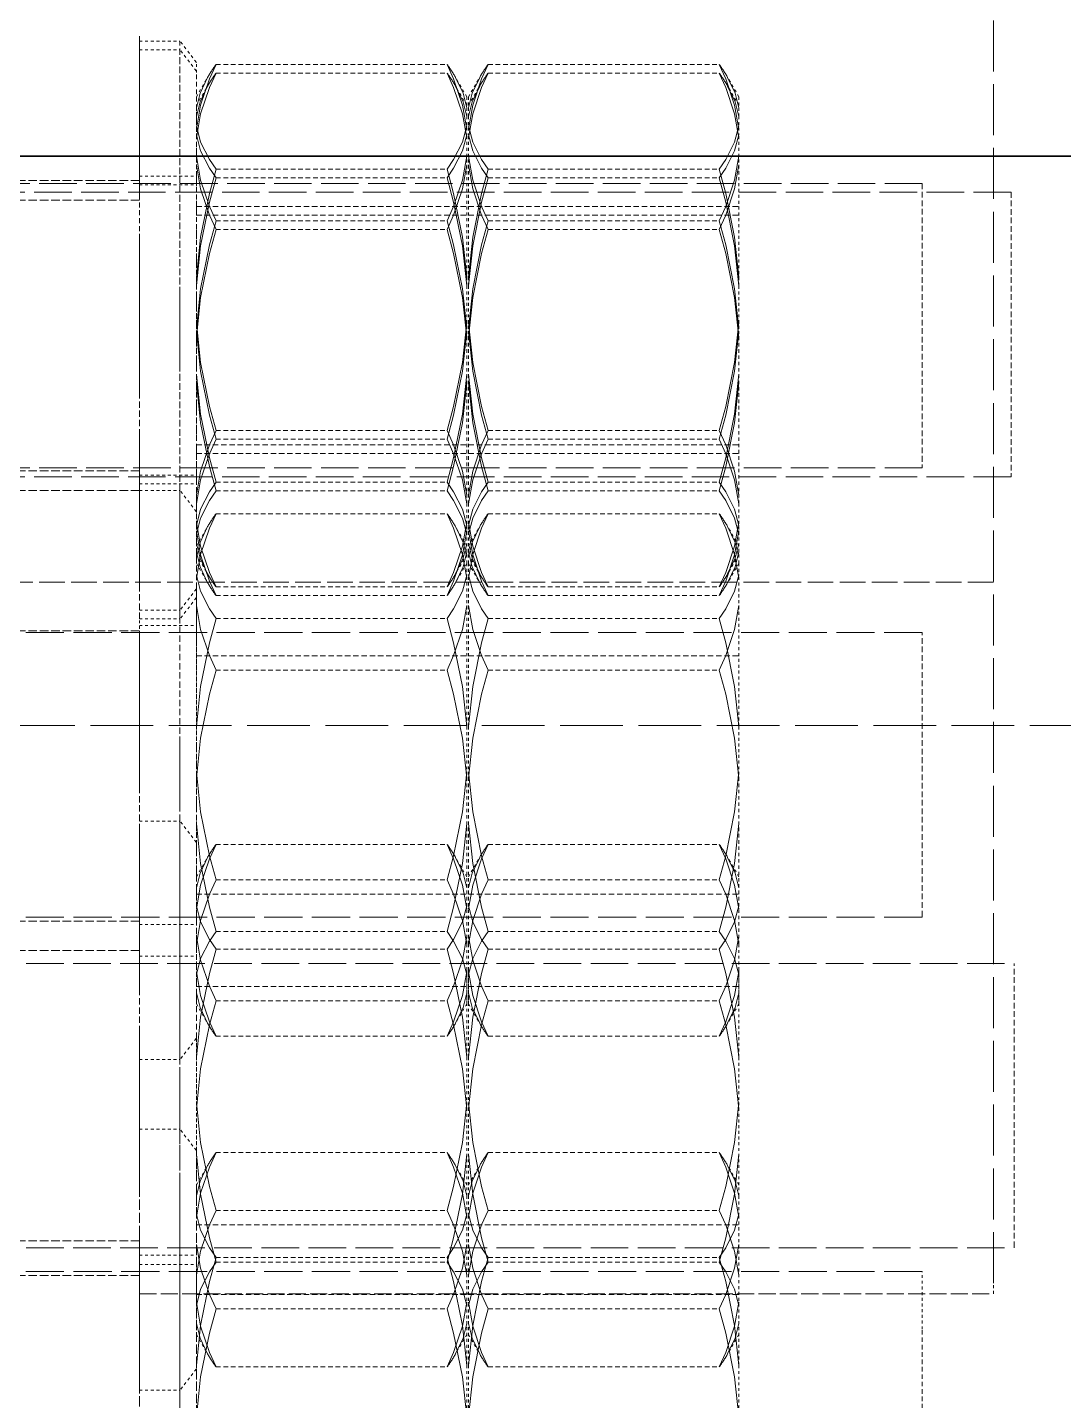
# Model space of a CAD drawing. Header units: millimetres. Extents: x 1723 to 33835, y 1764 to 24472.
# Drawn here: x 13418.94 to 13455.33, y 11301.86 to 11350.1 of the extents above; entities that cross this region are included whole.
import ezdxf

# ---------------------------------------------------------------- set-up
doc = ezdxf.new("R2010")
doc.units = ezdxf.units.MM
doc.linetypes.add('DASHED', pattern=[15, 12, -3])

# ---------------------------------------------------------------- blocks, each defined once
blk = doc.blocks.new('A$C637D7238')
at = {"color": 7, "linetype": 'DASHED', "lineweight": 13, "ltscale": 0.464721}
blk.add_line((213.301, 1132.197), (213.301, 1411.03), dxfattribs=at)
at = {"color": 7, "linetype": 'DASHED', "lineweight": 13, "ltscale": 0.149374}
blk.add_line((243.301, 1226.405), (243.301, 1316.03), dxfattribs=at)
at = {"color": 7, "linetype": 'DASHED', "lineweight": 13, "ltscale": 0.000645828}
blk.add_line((213.301, 1269.657), (213.301, 1270.044), dxfattribs=at)
at = {"color": 7, "linetype": 'DASHED', "lineweight": 13, "ltscale": 0.002374}
for p, q in [((213.301, 1270.044), (214.725, 1270.044)), ((213.301, 1269.739), (214.725, 1269.739)), ((213.301, 1254.259), (214.725, 1254.259)), ((213.301, 1250.045), (214.725, 1250.045)), ((213.301, 1249.739), (214.725, 1249.739)), ((213.301, 1242.641), (214.725, 1242.641)), ((213.301, 1234.259), (214.725, 1234.259)), ((213.301, 1231.813), (214.725, 1231.813)), ((213.301, 1222.641), (214.725, 1222.641))]:
    blk.add_line(p, q, dxfattribs=at)
at = {"color": 7, "linetype": 'DASHED', "lineweight": 13, "ltscale": 0.014781}
blk.add_line((213.301, 1260.871), (213.301, 1269.739), dxfattribs=at)
at = {"color": 7, "linetype": 'DASHED', "lineweight": 13, "ltscale": 0.018552}
for p, q in [((214.725, 1258.913), (214.725, 1270.044)), ((214.725, 1258.608), (214.725, 1269.739)), ((214.725, 1250.045), (214.725, 1261.176)), ((213.301, 1249.739), (213.301, 1260.871)), ((214.725, 1249.739), (214.725, 1260.871)), ((214.725, 1243.128), (214.725, 1254.259)), ((213.301, 1234.259), (213.301, 1245.39)), ((214.725, 1234.259), (214.725, 1245.39)), ((214.725, 1231.51), (214.725, 1242.641)), ((214.725, 1222.641), (214.725, 1233.772))]:
    blk.add_line(p, q, dxfattribs=at)
at = {"color": 7, "linetype": 'DASHED', "lineweight": 13, "ltscale": 0.001575}
for p, q in [((215.301, 1269.295), (214.725, 1270.044)), ((215.301, 1268.99), (214.725, 1269.739)), ((215.301, 1241.891), (214.725, 1242.641))]:
    blk.add_line(p, q, dxfattribs=at)
at = {"color": 7, "linetype": 'DASHED', "lineweight": 13, "ltscale": 0.000597763}
blk.add_line((215.301, 1268.936), (215.301, 1269.295), dxfattribs=at)
at = {"color": 7, "linetype": 'DASHED', "lineweight": 13, "ltscale": 0.013673}
blk.add_line((215.301, 1260.786), (215.301, 1268.99), dxfattribs=at)
at = {"color": 7, "linetype": 'DASHED', "lineweight": 13, "ltscale": 0.001316}
for p, q in [((215.301, 1268.085), (215.696, 1268.769)), ((224.801, 1268.085), (224.406, 1268.769)), ((224.858, 1268.085), (225.253, 1268.769)), ((234.358, 1268.085), (233.964, 1268.769)), ((215.301, 1267.78), (215.696, 1268.464)), ((224.801, 1267.78), (224.406, 1268.464)), ((224.858, 1267.78), (225.253, 1268.464)), ((234.358, 1267.78), (233.964, 1268.464)), ((215.301, 1252.299), (215.696, 1252.983)), ((224.801, 1252.299), (224.406, 1252.983)), ((224.858, 1252.299), (225.253, 1252.983)), ((234.358, 1252.299), (233.964, 1252.983)), ((215.301, 1252.004), (215.696, 1251.321)), ((224.801, 1252.004), (224.406, 1251.321)), ((224.858, 1252.004), (225.253, 1251.321)), ((234.358, 1252.004), (233.964, 1251.321)), ((215.301, 1251.699), (215.696, 1251.015)), ((224.801, 1251.699), (224.406, 1251.015)), ((224.858, 1251.699), (225.253, 1251.015)), ((234.358, 1251.699), (233.964, 1251.015)), ((215.301, 1240.681), (215.696, 1241.365)), ((224.801, 1240.681), (224.406, 1241.365)), ((224.858, 1240.681), (225.253, 1241.365)), ((234.358, 1240.681), (233.964, 1241.365)), ((215.301, 1236.219), (215.696, 1235.535)), ((224.801, 1236.219), (224.406, 1235.535)), ((224.858, 1236.219), (225.253, 1235.535)), ((234.358, 1236.219), (233.964, 1235.535)), ((215.301, 1229.853), (215.696, 1230.537)), ((224.801, 1229.853), (224.406, 1230.537)), ((224.858, 1229.853), (225.253, 1230.537)), ((234.358, 1229.853), (233.964, 1230.537)), ((215.301, 1224.601), (215.696, 1223.917)), ((224.801, 1224.601), (224.406, 1223.917)), ((224.858, 1224.601), (225.253, 1223.917)), ((234.358, 1224.601), (233.964, 1223.917))]:
    blk.add_line(p, q, dxfattribs=at)
at = {"color": 7, "linetype": 'DASHED', "lineweight": 13, "ltscale": 0.013529}
for p, q in [((215.992, 1269.223), (224.109, 1269.223)), ((215.992, 1268.918), (224.109, 1268.918)), ((225.55, 1269.223), (233.667, 1269.223)), ((225.55, 1268.918), (233.667, 1268.918)), ((215.992, 1265.539), (224.109, 1265.539)), ((225.55, 1265.539), (233.667, 1265.539)), ((215.992, 1265.234), (224.109, 1265.234)), ((225.55, 1265.234), (233.667, 1265.234)), ((215.992, 1263.729), (224.109, 1263.729)), ((225.55, 1263.729), (233.667, 1263.729)), ((215.992, 1263.424), (224.109, 1263.424)), ((225.55, 1263.424), (233.667, 1263.424)), ((215.992, 1256.361), (224.109, 1256.361)), ((225.55, 1256.361), (233.667, 1256.361)), ((215.992, 1256.055), (224.109, 1256.055)), ((225.55, 1256.055), (233.667, 1256.055)), ((215.992, 1254.55), (224.109, 1254.55)), ((225.55, 1254.55), (233.667, 1254.55)), ((215.992, 1254.245), (224.109, 1254.245)), ((225.55, 1254.245), (233.667, 1254.245)), ((215.992, 1253.437), (224.109, 1253.437)), ((225.55, 1253.437), (233.667, 1253.437)), ((215.992, 1250.866), (224.109, 1250.866)), ((215.992, 1250.561), (224.109, 1250.561)), ((225.55, 1250.866), (233.667, 1250.866)), ((225.55, 1250.561), (233.667, 1250.561)), ((215.992, 1249.753), (224.109, 1249.753)), ((225.55, 1249.753), (233.667, 1249.753)), ((215.992, 1247.943), (224.109, 1247.943)), ((225.55, 1247.943), (233.667, 1247.943)), ((215.992, 1241.819), (224.109, 1241.819)), ((225.55, 1241.819), (233.667, 1241.819)), ((215.992, 1240.575), (224.109, 1240.575)), ((225.55, 1240.575), (233.667, 1240.575)), ((215.992, 1238.765), (224.109, 1238.765)), ((225.55, 1238.765), (233.667, 1238.765)), ((215.992, 1238.135), (224.109, 1238.135)), ((225.55, 1238.135), (233.667, 1238.135)), ((215.992, 1236.325), (224.109, 1236.325)), ((225.55, 1236.325), (233.667, 1236.325)), ((215.992, 1235.08), (224.109, 1235.08)), ((225.55, 1235.08), (233.667, 1235.08)), ((215.992, 1230.992), (224.109, 1230.992)), ((225.55, 1230.992), (233.667, 1230.992)), ((215.992, 1228.957), (224.109, 1228.957)), ((225.55, 1228.957), (233.667, 1228.957)), ((215.992, 1227.307), (224.109, 1227.307)), ((225.55, 1227.307), (233.667, 1227.307)), ((215.992, 1227.147), (224.109, 1227.147)), ((225.55, 1227.147), (233.667, 1227.147)), ((215.992, 1225.497), (224.109, 1225.497)), ((225.55, 1225.497), (233.667, 1225.497)), ((215.992, 1223.463), (224.109, 1223.463)), ((225.55, 1223.463), (233.667, 1223.463))]:
    blk.add_line(p, q, dxfattribs=at)
at = {"color": 7, "linetype": 'DASHED', "lineweight": 13, "ltscale": 0.000508499}
for p, q in [((224.801, 1267.78), (224.801, 1268.085)), ((224.858, 1267.78), (224.858, 1268.085)), ((234.358, 1267.78), (234.358, 1268.085))]:
    blk.add_line(p, q, dxfattribs=at)
at = {"color": 7, "linetype": 'DASHED', "lineweight": 13, "ltscale": 0.000639725}
for p, q in [((215.301, 1267.396), (215.301, 1267.78)), ((224.801, 1267.396), (224.801, 1267.78)), ((224.858, 1267.396), (224.858, 1267.78)), ((234.358, 1267.396), (234.358, 1267.78))]:
    blk.add_line(p, q, dxfattribs=at)
at = {"color": 7, "linetype": 'DASHED', "lineweight": 13, "ltscale": 0.001067}
for p, q in [((215.301, 1267.396), (215.301, 1266.755)), ((224.801, 1267.396), (224.801, 1266.755)), ((224.858, 1267.396), (224.858, 1266.755)), ((234.358, 1267.396), (234.358, 1266.755)), ((215.301, 1229.47), (215.301, 1228.829)), ((224.801, 1229.47), (224.801, 1228.829)), ((224.858, 1229.47), (224.858, 1228.829)), ((234.358, 1229.47), (234.358, 1228.829))]:
    blk.add_line(p, q, dxfattribs=at)
at = {"color": 7, "linetype": 'DASHED', "lineweight": 13, "ltscale": 0.008855}
for p, q in [((215.301, 1261.442), (215.301, 1266.755)), ((224.801, 1261.442), (224.801, 1266.755)), ((224.858, 1261.442), (224.858, 1266.755)), ((234.358, 1261.442), (234.358, 1266.755)), ((215.301, 1245.962), (215.301, 1251.275)), ((224.801, 1245.962), (224.801, 1251.275)), ((224.858, 1245.962), (224.858, 1251.275)), ((234.358, 1245.962), (234.358, 1251.275)), ((215.301, 1223.516), (215.301, 1228.829)), ((224.801, 1223.516), (224.801, 1228.829)), ((224.858, 1223.516), (224.858, 1228.829)), ((234.358, 1223.516), (234.358, 1228.829))]:
    blk.add_line(p, q, dxfattribs=at)
at = {"color": 7, "lineweight": 35}
blk.add_line((52.999, 1266), (836.999, 1266), dxfattribs=at)
at = {"color": 7, "linetype": 'DASHED', "lineweight": 13, "ltscale": 0.11}
for p, q in [((240.801, 1265.045), (174.801, 1265.045)), ((243.922, 1264.739), (177.923, 1264.739)), ((240.801, 1255.044), (174.801, 1255.044)), ((243.922, 1254.739), (177.923, 1254.739))]:
    blk.add_line(p, q, dxfattribs=at)
at = {"color": 7, "linetype": 'DASHED', "lineweight": 13, "ltscale": 0.025}
for p, q in [((213.301, 1265.145), (198.301, 1265.145)), ((213.301, 1264.451), (198.301, 1264.451)), ((213.301, 1254.944), (198.301, 1254.944)), ((213.301, 1254.251), (198.301, 1254.251)), ((213.301, 1249.327), (198.301, 1249.327)), ((213.301, 1239.127), (198.301, 1239.127)), ((213.301, 1238.088), (198.301, 1238.088)), ((213.301, 1227.888), (198.301, 1227.888)), ((213.301, 1226.677), (198.301, 1226.677))]:
    blk.add_line(p, q, dxfattribs=at)
at = {"color": 7, "linetype": 'DASHED', "lineweight": 13, "ltscale": 0.003333}
for p, q in [((213.301, 1265.294), (215.301, 1265.294)), ((213.301, 1264.989), (215.301, 1264.989)), ((213.301, 1254.795), (215.301, 1254.795)), ((213.301, 1254.489), (215.301, 1254.489)), ((213.301, 1249.509), (215.301, 1249.509)), ((213.301, 1239.009), (215.301, 1239.009)), ((213.301, 1237.891), (215.301, 1237.891)), ((213.301, 1227.391), (215.301, 1227.391)), ((213.301, 1227.063), (215.301, 1227.063))]:
    blk.add_line(p, q, dxfattribs=at)
at = {"color": 7, "linetype": 'DASHED', "lineweight": 13, "ltscale": 0.016613}
for p, q in [((240.801, 1265.045), (240.801, 1255.077)), ((243.922, 1264.739), (243.922, 1254.772)), ((240.801, 1239.291), (240.801, 1249.259)), ((244.025, 1227.673), (244.025, 1237.641))]:
    blk.add_line(p, q, dxfattribs=at)
at = {"color": 7, "linetype": 'DASHED', "lineweight": 13, "ltscale": 0.015833}
for p, q in [((215.301, 1264.232), (224.801, 1264.232)), ((215.301, 1263.927), (224.801, 1263.927)), ((224.858, 1264.232), (234.358, 1264.232)), ((224.858, 1263.927), (234.358, 1263.927)), ((215.301, 1255.857), (224.801, 1255.857)), ((224.858, 1255.857), (234.358, 1255.857)), ((215.301, 1255.551), (224.801, 1255.551)), ((224.858, 1255.551), (234.358, 1255.551)), ((215.301, 1248.447), (224.801, 1248.447)), ((224.858, 1248.447), (234.358, 1248.447)), ((215.301, 1240.071), (224.801, 1240.071)), ((224.858, 1240.071), (234.358, 1240.071)), ((215.301, 1236.829), (224.801, 1236.829)), ((224.858, 1236.829), (234.358, 1236.829)), ((215.301, 1228.453), (224.801, 1228.453)), ((224.858, 1228.453), (234.358, 1228.453)), ((215.301, 1226.001), (224.801, 1226.001)), ((224.858, 1226.001), (234.358, 1226.001))]:
    blk.add_line(p, q, dxfattribs=at)
at = {"color": 7, "linetype": 'DASHED', "lineweight": 13, "ltscale": 0.00266}
for p, q in [((215.301, 1261.442), (215.301, 1259.847)), ((224.801, 1261.442), (224.801, 1259.847)), ((224.858, 1261.442), (224.858, 1259.847)), ((234.358, 1261.442), (234.358, 1259.847)), ((215.301, 1245.962), (215.301, 1244.366)), ((224.801, 1245.962), (224.801, 1244.366)), ((224.858, 1245.962), (224.858, 1244.366)), ((234.358, 1245.962), (234.358, 1244.366)), ((215.301, 1234.344), (215.301, 1232.748)), ((224.801, 1234.344), (224.801, 1232.748)), ((224.858, 1234.344), (224.858, 1232.748)), ((234.358, 1234.344), (234.358, 1232.748))]:
    blk.add_line(p, q, dxfattribs=at)
at = {"color": 7, "linetype": 'DASHED', "lineweight": 13, "ltscale": 0.017161}
for p, q in [((215.301, 1250.489), (215.301, 1260.786)), ((215.301, 1235.009), (215.301, 1245.305))]:
    blk.add_line(p, q, dxfattribs=at)
at = {"color": 7, "linetype": 'DASHED', "lineweight": 13, "ltscale": 0.010101}
for p, q in [((215.301, 1253.786), (215.301, 1259.847)), ((224.801, 1253.786), (224.801, 1259.847)), ((224.858, 1253.786), (224.858, 1259.847)), ((234.358, 1253.786), (234.358, 1259.847)), ((215.301, 1238.305), (215.301, 1244.366)), ((224.801, 1238.305), (224.801, 1244.366)), ((224.858, 1238.305), (224.858, 1244.366)), ((234.358, 1238.305), (234.358, 1244.366))]:
    blk.add_line(p, q, dxfattribs=at)
at = {"color": 7, "linetype": 'DASHED', "lineweight": 13, "ltscale": 5.37872e-05}
for p, q in [((240.801, 1255.077), (240.801, 1255.044)), ((243.922, 1254.772), (243.922, 1254.739)), ((244.025, 1227.641), (244.025, 1227.673))]:
    blk.add_line(p, q, dxfattribs=at)
at = {"color": 7, "linetype": 'DASHED', "lineweight": 13, "ltscale": 0.001576}
for p, q in [((215.301, 1253.509), (214.725, 1254.259)), ((215.301, 1250.795), (214.725, 1250.045)), ((215.301, 1250.489), (214.725, 1249.739)), ((215.301, 1235.009), (214.725, 1234.259)), ((215.301, 1231.063), (214.725, 1231.813)), ((215.301, 1223.391), (214.725, 1222.641))]:
    blk.add_line(p, q, dxfattribs=at)
at = {"color": 7, "linetype": 'DASHED', "lineweight": 13, "ltscale": 0.001592}
for p, q in [((215.301, 1253.786), (215.301, 1252.831)), ((224.801, 1253.786), (224.801, 1252.831)), ((224.858, 1253.786), (224.858, 1252.831)), ((234.358, 1253.786), (234.358, 1252.831)), ((215.301, 1238.305), (215.301, 1237.35)), ((224.801, 1238.305), (224.801, 1237.35)), ((224.858, 1238.305), (224.858, 1237.35)), ((234.358, 1238.305), (234.358, 1237.35))]:
    blk.add_line(p, q, dxfattribs=at)
at = {"color": 7, "linetype": 'DASHED', "lineweight": 13, "ltscale": 0.001886}
for p, q in [((215.301, 1251.699), (215.301, 1252.831)), ((224.801, 1251.699), (224.801, 1252.831)), ((224.858, 1251.699), (224.858, 1252.831)), ((234.358, 1251.699), (234.358, 1252.831)), ((215.301, 1236.219), (215.301, 1237.35)), ((224.801, 1236.219), (224.801, 1237.35)), ((224.858, 1236.219), (224.858, 1237.35)), ((234.358, 1236.219), (234.358, 1237.35))]:
    blk.add_line(p, q, dxfattribs=at)
at = {"color": 7, "linetype": 'DASHED', "lineweight": 13, "ltscale": 0.000707245}
for p, q in [((224.801, 1251.699), (224.801, 1251.275)), ((224.858, 1251.699), (224.858, 1251.275)), ((234.358, 1251.699), (234.358, 1251.275))]:
    blk.add_line(p, q, dxfattribs=at)
at = {"color": 7, "linetype": 'DASHED', "lineweight": 13, "ltscale": 0.075}
blk.add_line((243.301, 1251.03), (198.301, 1251.03), dxfattribs=at)
at = {"color": 7, "linetype": 'DASHED', "lineweight": 13, "ltscale": 0.008641}
blk.add_line((215.301, 1245.305), (215.301, 1250.49), dxfattribs=at)
at = {"color": 7, "linetype": 'DASHED', "lineweight": 13, "ltscale": 0.007249}
blk.add_line((213.301, 1245.39), (213.301, 1249.74), dxfattribs=at)
at = {"color": 7, "linetype": 'DASHED', "lineweight": 13, "ltscale": 0.111667}
for p, q in [((240.801, 1249.259), (173.801, 1249.259)), ((240.801, 1239.259), (173.801, 1239.259)), ((240.801, 1226.813), (173.801, 1226.813))]:
    blk.add_line(p, q, dxfattribs=at)
at = {"color": 7, "linetype": 'DASHED', "lineweight": 13, "ltscale": 0.183333}
blk.add_line((178.583, 1246), (288.583, 1246), dxfattribs=at)
at = {"color": 7, "linetype": 'DASHED', "lineweight": 13, "ltscale": 5.34058e-05}
blk.add_line((240.801, 1239.259), (240.801, 1239.291), dxfattribs=at)
at = {"color": 7, "linetype": 'DASHED', "lineweight": 13, "ltscale": 0.11017}
for p, q in [((177.923, 1237.641), (244.025, 1237.641)), ((177.923, 1227.641), (244.025, 1227.641))]:
    blk.add_line(p, q, dxfattribs=at)
at = {"color": 7, "linetype": 'DASHED', "lineweight": 13, "ltscale": 0.005132}
for p, q in [((224.801, 1234.344), (224.801, 1237.423)), ((224.858, 1234.344), (224.858, 1237.423)), ((234.358, 1234.344), (234.358, 1237.423))]:
    blk.add_line(p, q, dxfattribs=at)
at = {"color": 7, "linetype": 'DASHED', "lineweight": 13, "ltscale": 0.001109}
blk.add_line((215.301, 1234.344), (215.301, 1235.009), dxfattribs=at)
at = {"color": 7, "linetype": 'DASHED', "lineweight": 13, "ltscale": 0.002202}
blk.add_line((215.301, 1233.688), (215.301, 1235.009), dxfattribs=at)
at = {"color": 7, "linetype": 'DASHED', "lineweight": 13, "ltscale": 0.000811005}
blk.add_line((213.301, 1233.772), (213.301, 1234.259), dxfattribs=at)
at = {"color": 7, "linetype": 'DASHED', "lineweight": 13, "ltscale": 0.003267}
blk.add_line((213.301, 1231.812), (213.301, 1233.772), dxfattribs=at)
at = {"color": 7, "linetype": 'DASHED', "lineweight": 13, "ltscale": 0.005995}
blk.add_line((215.301, 1230.091), (215.301, 1233.688), dxfattribs=at)
at = {"color": 7, "linetype": 'DASHED', "lineweight": 13, "ltscale": 0.002821}
blk.add_line((215.301, 1231.056), (215.301, 1232.748), dxfattribs=at)
at = {"color": 7, "linetype": 'DASHED', "lineweight": 13, "ltscale": 0.004825}
for p, q in [((224.801, 1229.853), (224.801, 1232.748)), ((224.858, 1229.853), (224.858, 1232.748)), ((234.358, 1229.853), (234.358, 1232.748))]:
    blk.add_line(p, q, dxfattribs=at)
at = {"color": 7, "linetype": 'DASHED', "lineweight": 13, "ltscale": 0.030065}
for p, q in [((213.301, 1213.774), (213.301, 1231.813)), ((214.725, 1213.774), (214.725, 1231.813)), ((214.725, 1211.813), (214.725, 1229.852))]:
    blk.add_line(p, q, dxfattribs=at)
at = {"color": 7, "linetype": 'DASHED', "lineweight": 13, "ltscale": 0.02781}
blk.add_line((215.301, 1214.377), (215.301, 1231.063), dxfattribs=at)
at = {"color": 7, "linetype": 'DASHED', "lineweight": 13, "ltscale": 0.000639343}
for p, q in [((215.301, 1229.47), (215.301, 1229.853)), ((224.801, 1229.47), (224.801, 1229.853)), ((224.858, 1229.47), (224.858, 1229.853)), ((234.358, 1229.47), (234.358, 1229.853))]:
    blk.add_line(p, q, dxfattribs=at)
at = {"color": 7, "linetype": 'DASHED', "lineweight": 13, "ltscale": 0.003377}
blk.add_line((240.801, 1224.787), (240.801, 1226.813), dxfattribs=at)
at = {"color": 7, "linetype": 'DASHED', "lineweight": 13, "ltscale": 0.00062561}
blk.add_line((243.301, 1226.03), (243.301, 1226.405), dxfattribs=at)
at = {"color": 7, "linetype": 'DASHED', "lineweight": 13, "ltscale": 0.05}
blk.add_line((213.301, 1226.03), (243.301, 1226.03), dxfattribs=at)
at = {"color": 7, "linetype": 'DASHED', "lineweight": 13, "ltscale": 0.01329}
blk.add_line((240.801, 1216.813), (240.801, 1224.787), dxfattribs=at)
at = {"color": 7, "linetype": 'DASHED', "lineweight": 13, "ltscale": 0.002659}
for p, q in [((215.301, 1223.516), (215.301, 1221.92)), ((224.801, 1223.516), (224.801, 1221.92)), ((224.858, 1223.516), (224.858, 1221.92)), ((234.358, 1223.516), (234.358, 1221.92))]:
    blk.add_line(p, q, dxfattribs=at)
at = {"color": 7, "linetype": 'DASHED', "lineweight": 13}
for points in [[(215.301, 1266.953), (215.451, 1267.793), (215.763, 1268.715), (215.992, 1269.223)], [(215.301, 1266.648), (215.451, 1267.488), (215.763, 1268.41), (215.992, 1268.918)], [(215.301, 1267.701), (215.432, 1268.213), (215.696, 1268.769)], [(224.801, 1266.953), (224.65, 1267.793), (224.338, 1268.715), (224.109, 1269.223)], [(224.801, 1266.648), (224.65, 1267.488), (224.338, 1268.41), (224.109, 1268.918)], [(224.801, 1267.701), (224.669, 1268.213), (224.406, 1268.769)], [(224.858, 1266.953), (225.009, 1267.793), (225.321, 1268.715), (225.55, 1269.223)], [(224.858, 1266.648), (225.009, 1267.488), (225.321, 1268.41), (225.55, 1268.918)], [(224.858, 1267.701), (224.99, 1268.213), (225.253, 1268.769)], [(234.358, 1266.953), (234.208, 1267.793), (233.896, 1268.715), (233.667, 1269.223)], [(234.358, 1266.648), (234.208, 1267.488), (233.896, 1268.41), (233.667, 1268.918)], [(234.358, 1267.701), (234.227, 1268.213), (233.964, 1268.769)], [(215.301, 1267.396), (215.432, 1267.908), (215.696, 1268.464)], [(224.801, 1267.396), (224.669, 1267.908), (224.406, 1268.464)], [(224.858, 1267.396), (224.99, 1267.908), (225.253, 1268.464)], [(234.358, 1267.396), (234.227, 1267.908), (233.964, 1268.464)], [(215.301, 1267.061), (215.451, 1266.497), (215.763, 1265.88), (215.992, 1265.539)], [(224.801, 1267.061), (224.65, 1266.497), (224.338, 1265.88), (224.109, 1265.539)], [(224.858, 1267.061), (225.009, 1266.497), (225.321, 1265.88), (225.55, 1265.539)], [(234.358, 1267.061), (234.208, 1266.497), (233.896, 1265.88), (233.667, 1265.539)], [(215.301, 1266.755), (215.451, 1266.193), (215.763, 1265.574), (215.992, 1265.234)], [(224.801, 1266.755), (224.65, 1266.193), (224.338, 1265.574), (224.109, 1265.234)], [(224.858, 1266.755), (225.009, 1266.193), (225.321, 1265.574), (225.55, 1265.234)], [(234.358, 1266.755), (234.208, 1266.193), (233.896, 1265.574), (233.667, 1265.234)], [(215.301, 1265.998), (215.451, 1265.159), (215.763, 1264.237), (215.992, 1263.729)], [(224.801, 1265.998), (224.65, 1265.159), (224.338, 1264.237), (224.109, 1263.729)], [(224.858, 1265.998), (225.009, 1265.159), (225.321, 1264.237), (225.55, 1263.729)], [(234.358, 1265.998), (234.208, 1265.159), (233.896, 1264.237), (233.667, 1263.729)], [(215.301, 1265.693), (215.451, 1264.854), (215.763, 1263.932), (215.992, 1263.424)], [(215.301, 1261.748), (215.451, 1263.15), (215.763, 1264.69), (215.992, 1265.539)], [(224.801, 1265.693), (224.65, 1264.854), (224.338, 1263.932), (224.109, 1263.424)], [(224.801, 1261.748), (224.65, 1263.15), (224.338, 1264.69), (224.109, 1265.539)], [(224.858, 1265.693), (225.009, 1264.854), (225.321, 1263.932), (225.55, 1263.424)], [(224.858, 1261.748), (225.009, 1263.15), (225.321, 1264.69), (225.55, 1265.539)], [(234.358, 1265.693), (234.208, 1264.854), (233.896, 1263.932), (233.667, 1263.424)], [(234.358, 1261.748), (234.208, 1263.15), (233.896, 1264.69), (233.667, 1265.539)], [(215.301, 1261.442), (215.451, 1262.845), (215.763, 1264.385), (215.992, 1265.234)], [(224.801, 1261.442), (224.65, 1262.845), (224.338, 1264.385), (224.109, 1265.234)], [(224.858, 1261.442), (225.009, 1262.845), (225.321, 1264.385), (225.55, 1265.234)], [(234.358, 1261.442), (234.208, 1262.845), (233.896, 1264.385), (233.667, 1265.234)], [(215.301, 1259.938), (215.451, 1261.34), (215.763, 1262.88), (215.992, 1263.729)], [(224.801, 1259.938), (224.65, 1261.34), (224.338, 1262.88), (224.109, 1263.729)], [(224.858, 1259.938), (225.009, 1261.34), (225.321, 1262.88), (225.55, 1263.729)], [(234.358, 1259.938), (234.208, 1261.34), (233.896, 1262.88), (233.667, 1263.729)], [(215.301, 1259.632), (215.451, 1261.035), (215.763, 1262.575), (215.992, 1263.424)], [(224.801, 1259.632), (224.65, 1261.035), (224.338, 1262.575), (224.109, 1263.424)], [(224.858, 1259.632), (225.009, 1261.035), (225.321, 1262.575), (225.55, 1263.424)], [(234.358, 1259.632), (234.208, 1261.035), (233.896, 1262.575), (233.667, 1263.424)], [(215.301, 1260.152), (215.451, 1258.749), (215.763, 1257.209), (215.992, 1256.361)], [(224.801, 1260.152), (224.65, 1258.749), (224.338, 1257.209), (224.109, 1256.361)], [(224.858, 1260.152), (225.009, 1258.749), (225.321, 1257.209), (225.55, 1256.361)], [(234.358, 1260.152), (234.208, 1258.749), (233.896, 1257.209), (233.667, 1256.361)], [(215.301, 1259.847), (215.451, 1258.444), (215.763, 1256.904), (215.992, 1256.055)], [(224.801, 1259.847), (224.65, 1258.444), (224.338, 1256.904), (224.109, 1256.055)], [(224.858, 1259.847), (225.009, 1258.444), (225.321, 1256.904), (225.55, 1256.055)], [(234.358, 1259.847), (234.208, 1258.444), (233.896, 1256.904), (233.667, 1256.055)], [(215.301, 1258.342), (215.451, 1256.939), (215.763, 1255.399), (215.992, 1254.55)], [(224.801, 1258.342), (224.65, 1256.939), (224.338, 1255.399), (224.109, 1254.55)], [(224.858, 1258.342), (225.009, 1256.939), (225.321, 1255.399), (225.55, 1254.55)], [(234.358, 1258.342), (234.208, 1256.939), (233.896, 1255.399), (233.667, 1254.55)], [(215.301, 1258.037), (215.451, 1256.634), (215.763, 1255.094), (215.992, 1254.245)], [(224.801, 1258.037), (224.65, 1256.634), (224.338, 1255.094), (224.109, 1254.245)], [(224.858, 1258.037), (225.009, 1256.634), (225.321, 1255.094), (225.55, 1254.245)], [(234.358, 1258.037), (234.208, 1256.634), (233.896, 1255.094), (233.667, 1254.245)], [(215.301, 1254.091), (215.451, 1254.93), (215.763, 1255.852), (215.992, 1256.361)], [(224.801, 1254.091), (224.65, 1254.93), (224.338, 1255.852), (224.109, 1256.361)], [(224.858, 1254.091), (225.009, 1254.93), (225.321, 1255.852), (225.55, 1256.361)], [(234.358, 1254.091), (234.208, 1254.93), (233.896, 1255.852), (233.667, 1256.361)], [(215.301, 1253.786), (215.451, 1254.625), (215.763, 1255.547), (215.992, 1256.055)], [(224.801, 1253.786), (224.65, 1254.625), (224.338, 1255.547), (224.109, 1256.055)], [(224.858, 1253.786), (225.009, 1254.625), (225.321, 1255.547), (225.55, 1256.055)], [(234.358, 1253.786), (234.208, 1254.625), (233.896, 1255.547), (233.667, 1256.055)], [(215.301, 1253.028), (215.451, 1253.592), (215.763, 1254.21), (215.992, 1254.55)], [(224.801, 1253.028), (224.65, 1253.592), (224.338, 1254.21), (224.109, 1254.55)], [(224.858, 1253.028), (225.009, 1253.592), (225.321, 1254.21), (225.55, 1254.55)], [(234.358, 1253.028), (234.208, 1253.592), (233.896, 1254.21), (233.667, 1254.55)], [(215.301, 1252.723), (215.451, 1253.286), (215.763, 1253.905), (215.992, 1254.245)], [(224.801, 1252.723), (224.65, 1253.286), (224.338, 1253.905), (224.109, 1254.245)], [(224.858, 1252.723), (225.009, 1253.286), (225.321, 1253.905), (225.55, 1254.245)], [(234.358, 1252.723), (234.208, 1253.286), (233.896, 1253.905), (233.667, 1254.245)], [(215.301, 1251.168), (215.451, 1252.007), (215.763, 1252.929), (215.992, 1253.437)], [(224.801, 1251.168), (224.65, 1252.007), (224.338, 1252.929), (224.109, 1253.437)], [(224.858, 1251.168), (225.009, 1252.007), (225.321, 1252.929), (225.55, 1253.437)], [(234.358, 1251.168), (234.208, 1252.007), (233.896, 1252.929), (233.667, 1253.437)], [(215.301, 1253.136), (215.451, 1252.296), (215.763, 1251.374), (215.992, 1250.866)], [(215.301, 1251.915), (215.432, 1252.428), (215.696, 1252.983)], [(215.301, 1252.831), (215.451, 1251.991), (215.763, 1251.069), (215.992, 1250.561)], [(224.801, 1253.136), (224.65, 1252.296), (224.338, 1251.374), (224.109, 1250.866)], [(224.801, 1252.831), (224.65, 1251.991), (224.338, 1251.069), (224.109, 1250.561)], [(224.801, 1251.915), (224.669, 1252.428), (224.406, 1252.983)], [(224.858, 1253.136), (225.009, 1252.296), (225.321, 1251.374), (225.55, 1250.866)], [(224.858, 1251.915), (224.99, 1252.428), (225.253, 1252.983)], [(224.858, 1252.831), (225.009, 1251.991), (225.321, 1251.069), (225.55, 1250.561)], [(234.358, 1253.136), (234.208, 1252.296), (233.896, 1251.374), (233.667, 1250.866)], [(234.358, 1252.831), (234.208, 1251.991), (233.896, 1251.069), (233.667, 1250.561)], [(234.358, 1251.915), (234.227, 1252.428), (233.964, 1252.983)], [(215.301, 1252.388), (215.432, 1251.876), (215.696, 1251.321)], [(224.801, 1252.388), (224.669, 1251.876), (224.406, 1251.321)], [(224.858, 1252.388), (224.99, 1251.876), (225.253, 1251.321)], [(234.358, 1252.388), (234.227, 1251.876), (233.964, 1251.321)], [(215.301, 1252.083), (215.432, 1251.571), (215.696, 1251.015)], [(224.801, 1252.083), (224.669, 1251.571), (224.406, 1251.015)], [(224.858, 1252.083), (224.99, 1251.571), (225.253, 1251.015)], [(234.358, 1252.083), (234.227, 1251.571), (233.964, 1251.015)], [(215.301, 1251.275), (215.451, 1250.712), (215.763, 1250.094), (215.992, 1249.753)], [(224.801, 1251.275), (224.65, 1250.712), (224.338, 1250.094), (224.109, 1249.753)], [(224.858, 1251.275), (225.009, 1250.712), (225.321, 1250.094), (225.55, 1249.753)], [(234.358, 1251.275), (234.208, 1250.712), (233.896, 1250.094), (233.667, 1249.753)], [(215.301, 1250.213), (215.451, 1249.373), (215.763, 1248.451), (215.992, 1247.943)], [(224.801, 1250.213), (224.65, 1249.373), (224.338, 1248.451), (224.109, 1247.943)], [(224.858, 1250.213), (225.009, 1249.373), (225.321, 1248.451), (225.55, 1247.943)], [(234.358, 1250.213), (234.208, 1249.373), (233.896, 1248.451), (233.667, 1247.943)], [(215.301, 1245.962), (215.451, 1247.364), (215.763, 1248.904), (215.992, 1249.753)], [(224.801, 1245.962), (224.65, 1247.364), (224.338, 1248.904), (224.109, 1249.753)], [(224.858, 1245.962), (225.009, 1247.364), (225.321, 1248.904), (225.55, 1249.753)], [(234.358, 1245.962), (234.208, 1247.364), (233.896, 1248.904), (233.667, 1249.753)], [(215.301, 1244.152), (215.451, 1245.554), (215.763, 1247.094), (215.992, 1247.943)], [(224.801, 1244.152), (224.65, 1245.554), (224.338, 1247.094), (224.109, 1247.943)], [(224.858, 1244.152), (225.009, 1245.554), (225.321, 1247.094), (225.55, 1247.943)], [(234.358, 1244.152), (234.208, 1245.554), (233.896, 1247.094), (233.667, 1247.943)], [(215.301, 1244.366), (215.451, 1242.964), (215.763, 1241.423), (215.992, 1240.575)], [(224.801, 1244.366), (224.65, 1242.964), (224.338, 1241.423), (224.109, 1240.575)], [(224.858, 1244.366), (225.009, 1242.964), (225.321, 1241.423), (225.55, 1240.575)], [(234.358, 1244.366), (234.208, 1242.964), (233.896, 1241.423), (233.667, 1240.575)], [(215.301, 1242.556), (215.451, 1241.153), (215.763, 1239.613), (215.992, 1238.765)], [(224.801, 1242.556), (224.65, 1241.153), (224.338, 1239.613), (224.109, 1238.765)], [(224.858, 1242.556), (225.009, 1241.153), (225.321, 1239.613), (225.55, 1238.765)], [(234.358, 1242.556), (234.208, 1241.153), (233.896, 1239.613), (233.667, 1238.765)], [(215.301, 1239.55), (215.451, 1240.389), (215.763, 1241.311), (215.992, 1241.819)], [(224.801, 1239.55), (224.65, 1240.389), (224.338, 1241.311), (224.109, 1241.819)], [(224.858, 1239.55), (225.009, 1240.389), (225.321, 1241.311), (225.55, 1241.819)], [(234.358, 1239.55), (234.208, 1240.389), (233.896, 1241.311), (233.667, 1241.819)], [(215.301, 1240.297), (215.432, 1240.81), (215.696, 1241.365)], [(224.801, 1240.297), (224.669, 1240.81), (224.406, 1241.365)], [(224.858, 1240.297), (224.99, 1240.81), (225.253, 1241.365)], [(234.358, 1240.297), (234.227, 1240.81), (233.964, 1241.365)], [(215.301, 1238.305), (215.451, 1239.145), (215.763, 1240.067), (215.992, 1240.575)], [(224.801, 1238.305), (224.65, 1239.145), (224.338, 1240.067), (224.109, 1240.575)], [(224.858, 1238.305), (225.009, 1239.145), (225.321, 1240.067), (225.55, 1240.575)], [(234.358, 1238.305), (234.208, 1239.145), (233.896, 1240.067), (233.667, 1240.575)], [(215.301, 1239.657), (215.451, 1239.094), (215.763, 1238.476), (215.992, 1238.135)], [(224.801, 1239.657), (224.65, 1239.094), (224.338, 1238.476), (224.109, 1238.135)], [(224.858, 1239.657), (225.009, 1239.094), (225.321, 1238.476), (225.55, 1238.135)], [(234.358, 1239.657), (234.208, 1239.094), (233.896, 1238.476), (233.667, 1238.135)], [(215.301, 1237.243), (215.451, 1237.806), (215.763, 1238.424), (215.992, 1238.765)], [(215.301, 1238.595), (215.451, 1237.755), (215.763, 1236.833), (215.992, 1236.325)], [(224.801, 1237.243), (224.65, 1237.806), (224.338, 1238.424), (224.109, 1238.765)], [(224.801, 1238.595), (224.65, 1237.755), (224.338, 1236.833), (224.109, 1236.325)], [(224.858, 1237.243), (225.009, 1237.806), (225.321, 1238.424), (225.55, 1238.765)], [(224.858, 1238.595), (225.009, 1237.755), (225.321, 1236.833), (225.55, 1236.325)], [(234.358, 1237.243), (234.208, 1237.806), (233.896, 1238.424), (233.667, 1238.765)], [(234.358, 1238.595), (234.208, 1237.755), (233.896, 1236.833), (233.667, 1236.325)], [(215.301, 1234.344), (215.451, 1235.746), (215.763, 1237.286), (215.992, 1238.135)], [(224.801, 1234.344), (224.65, 1235.746), (224.338, 1237.286), (224.109, 1238.135)], [(224.858, 1234.344), (225.009, 1235.746), (225.321, 1237.286), (225.55, 1238.135)], [(234.358, 1234.344), (234.208, 1235.746), (233.896, 1237.286), (233.667, 1238.135)], [(215.301, 1237.35), (215.451, 1236.511), (215.763, 1235.589), (215.992, 1235.08)], [(224.801, 1237.35), (224.65, 1236.511), (224.338, 1235.589), (224.109, 1235.08)], [(224.858, 1237.35), (225.009, 1236.511), (225.321, 1235.589), (225.55, 1235.08)], [(234.358, 1237.35), (234.208, 1236.511), (233.896, 1235.589), (233.667, 1235.08)], [(215.301, 1236.602), (215.432, 1236.09), (215.696, 1235.535)], [(224.801, 1236.602), (224.669, 1236.09), (224.406, 1235.535)], [(224.858, 1236.602), (224.99, 1236.09), (225.253, 1235.535)], [(234.358, 1236.602), (234.227, 1236.09), (233.964, 1235.535)], [(215.301, 1232.534), (215.451, 1233.936), (215.763, 1235.476), (215.992, 1236.325)], [(224.801, 1232.534), (224.65, 1233.936), (224.338, 1235.476), (224.109, 1236.325)], [(224.858, 1232.534), (225.009, 1233.936), (225.321, 1235.476), (225.55, 1236.325)], [(234.358, 1232.534), (234.208, 1233.936), (233.896, 1235.476), (233.667, 1236.325)], [(215.301, 1232.748), (215.451, 1231.346), (215.763, 1229.806), (215.992, 1228.957)], [(224.801, 1232.748), (224.65, 1231.346), (224.338, 1229.806), (224.109, 1228.957)], [(224.858, 1232.748), (225.009, 1231.346), (225.321, 1229.806), (225.55, 1228.957)], [(234.358, 1232.748), (234.208, 1231.346), (233.896, 1229.806), (233.667, 1228.957)], [(215.301, 1228.722), (215.451, 1229.561), (215.763, 1230.483), (215.992, 1230.992)], [(215.301, 1230.938), (215.451, 1229.536), (215.763, 1227.995), (215.992, 1227.147)], [(224.801, 1228.722), (224.65, 1229.561), (224.338, 1230.483), (224.109, 1230.992)], [(224.801, 1230.938), (224.65, 1229.536), (224.338, 1227.995), (224.109, 1227.147)], [(224.858, 1228.722), (225.009, 1229.561), (225.321, 1230.483), (225.55, 1230.992)], [(224.858, 1230.938), (225.009, 1229.536), (225.321, 1227.995), (225.55, 1227.147)], [(234.358, 1228.722), (234.208, 1229.561), (233.896, 1230.483), (233.667, 1230.992)], [(234.358, 1230.938), (234.208, 1229.536), (233.896, 1227.995), (233.667, 1227.147)], [(215.301, 1229.47), (215.432, 1229.982), (215.696, 1230.537)], [(224.801, 1229.47), (224.669, 1229.982), (224.406, 1230.537)], [(224.858, 1229.47), (224.99, 1229.982), (225.253, 1230.537)], [(234.358, 1229.47), (234.227, 1229.982), (233.964, 1230.537)], [(215.301, 1226.687), (215.451, 1227.527), (215.763, 1228.449), (215.992, 1228.957)], [(215.301, 1228.829), (215.451, 1228.266), (215.763, 1227.648), (215.992, 1227.307)], [(224.801, 1226.687), (224.65, 1227.527), (224.338, 1228.449), (224.109, 1228.957)], [(224.801, 1228.829), (224.65, 1228.266), (224.338, 1227.648), (224.109, 1227.307)], [(224.858, 1226.687), (225.009, 1227.527), (225.321, 1228.449), (225.55, 1228.957)], [(224.858, 1228.829), (225.009, 1228.266), (225.321, 1227.648), (225.55, 1227.307)], [(234.358, 1226.687), (234.208, 1227.527), (233.896, 1228.449), (233.667, 1228.957)], [(234.358, 1228.829), (234.208, 1228.266), (233.896, 1227.648), (233.667, 1227.307)], [(215.301, 1227.767), (215.451, 1226.927), (215.763, 1226.005), (215.992, 1225.497)], [(224.801, 1227.767), (224.65, 1226.927), (224.338, 1226.005), (224.109, 1225.497)], [(224.858, 1227.767), (225.009, 1226.927), (225.321, 1226.005), (225.55, 1225.497)], [(234.358, 1227.767), (234.208, 1226.927), (233.896, 1226.005), (233.667, 1225.497)], [(215.301, 1223.516), (215.451, 1224.919), (215.763, 1226.459), (215.992, 1227.307)], [(224.801, 1223.516), (224.65, 1224.919), (224.338, 1226.459), (224.109, 1227.307)], [(224.858, 1223.516), (225.009, 1224.919), (225.321, 1226.459), (225.55, 1227.307)], [(234.358, 1223.516), (234.208, 1224.919), (233.896, 1226.459), (233.667, 1227.307)], [(215.301, 1225.625), (215.451, 1226.188), (215.763, 1226.806), (215.992, 1227.147)], [(224.801, 1225.625), (224.65, 1226.188), (224.338, 1226.806), (224.109, 1227.147)], [(224.858, 1225.625), (225.009, 1226.188), (225.321, 1226.806), (225.55, 1227.147)], [(234.358, 1225.625), (234.208, 1226.188), (233.896, 1226.806), (233.667, 1227.147)], [(215.301, 1225.732), (215.451, 1224.893), (215.763, 1223.971), (215.992, 1223.463)], [(215.301, 1221.706), (215.451, 1223.109), (215.763, 1224.649), (215.992, 1225.497)], [(224.801, 1225.732), (224.65, 1224.893), (224.338, 1223.971), (224.109, 1223.463)], [(224.801, 1221.706), (224.65, 1223.109), (224.338, 1224.649), (224.109, 1225.497)], [(224.858, 1225.732), (225.009, 1224.893), (225.321, 1223.971), (225.55, 1223.463)], [(224.858, 1221.706), (225.009, 1223.109), (225.321, 1224.649), (225.55, 1225.497)], [(234.358, 1225.732), (234.208, 1224.893), (233.896, 1223.971), (233.667, 1223.463)], [(234.358, 1221.706), (234.208, 1223.109), (233.896, 1224.649), (233.667, 1225.497)], [(215.301, 1224.985), (215.432, 1224.472), (215.696, 1223.917)], [(224.801, 1224.985), (224.669, 1224.472), (224.406, 1223.917)], [(224.858, 1224.985), (224.99, 1224.472), (225.253, 1223.917)], [(234.358, 1224.985), (234.227, 1224.472), (233.964, 1223.917)]]:
    blk.add_lwpolyline(points, dxfattribs=at)
for centre, start, end in [((220.263, 1266.109), 143.9045, 149.7877), ((220.263, 1265.804), 143.9045, 149.7877), ((219.839, 1266.109), 30.2123, 36.0955), ((219.839, 1265.804), 30.2123, 36.0955), ((229.82, 1266.109), 143.9045, 149.7877), ((229.82, 1265.804), 143.9045, 149.7877), ((229.397, 1266.109), 30.2123, 36.0955), ((229.397, 1265.804), 30.2123, 36.0955), ((220.263, 1250.324), 143.9045, 149.7877), ((219.839, 1250.324), 30.2123, 36.0955), ((229.82, 1250.324), 143.9045, 149.7877), ((229.397, 1250.324), 30.2123, 36.0955), ((220.263, 1253.98), 210.2123, 216.0955), ((220.263, 1253.675), 210.2123, 216.0955), ((219.839, 1253.98), 323.9045, 329.7877), ((219.839, 1253.675), 323.9045, 329.7877), ((229.82, 1253.98), 210.2123, 216.0955), ((229.82, 1253.675), 210.2123, 216.0955), ((229.397, 1253.98), 323.9045, 329.7877), ((229.397, 1253.675), 323.9045, 329.7877), ((220.263, 1238.706), 143.9045, 149.7877), ((219.839, 1238.706), 30.2123, 36.0955), ((229.82, 1238.706), 143.9045, 149.7877), ((229.397, 1238.706), 30.2123, 36.0955), ((220.263, 1238.194), 210.2123, 216.0955), ((219.839, 1238.194), 323.9045, 329.7877), ((229.82, 1238.194), 210.2123, 216.0955), ((229.397, 1238.194), 323.9045, 329.7877), ((220.263, 1227.878), 143.9045, 149.7877), ((219.839, 1227.878), 30.2123, 36.0955), ((229.82, 1227.878), 143.9045, 149.7877), ((229.397, 1227.878), 30.2123, 36.0955), ((220.263, 1226.576), 210.2123, 216.0955), ((219.839, 1226.576), 323.9045, 329.7877), ((229.82, 1226.576), 210.2123, 216.0955), ((229.397, 1226.576), 323.9045, 329.7877)]:
    blk.add_arc(centre, 5.285, start, end, dxfattribs=at)
blk = doc.blocks.new('1')
at = {"color": 7}
blk.add_blockref('A$C637D7238', (13209.568, 10079.58), dxfattribs=at)

msp = doc.modelspace()

# ---------------------------------------------------------------- block references
msp.add_blockref('1', (0, 0))

doc.saveas('drawing.dxf')
